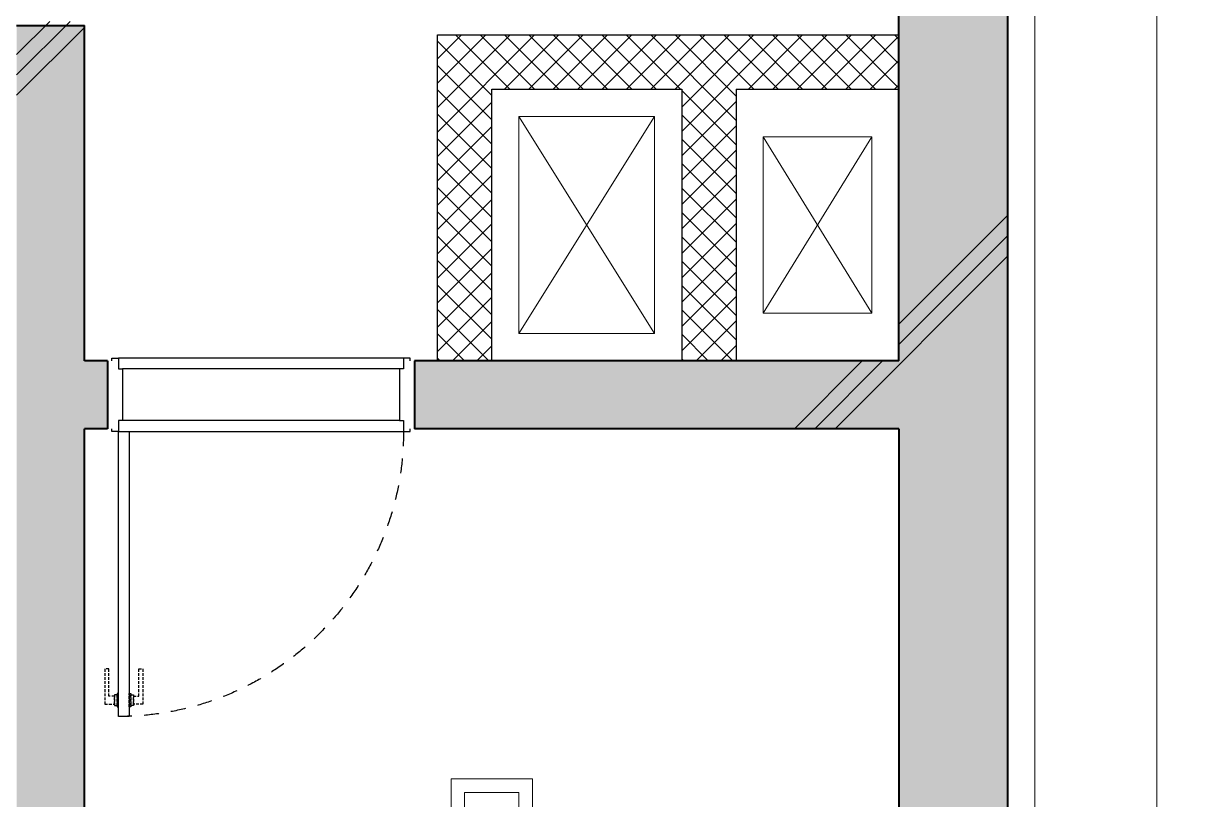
# Model space of a CAD drawing. Header units: millimetres. Extents: x 4003075 to 5615882, y 1445368 to 2591247.
# Drawn here: x 5439400 to 5443721, y 2451102 to 2453960 of the extents above; entities that cross this region are included whole.
import ezdxf

# ---------------------------------------------------------------- set-up
doc = ezdxf.new("R2010")
doc.units = ezdxf.units.MM
doc.linetypes.add('XR-평면도$0$DASHEDX2', pattern=[1.5, 1, -0.5])
doc.linetypes.add('XR-평면도$0$HID', pattern=[2, 1.1, -0.9])
for name, color, linetype, lineweight in [('XR-평면도$0$A-CNTL', 9, 'Continuous', 15), ('XR-평면도$0$A-CONC-LIN1', 9, 'Continuous', 40), ('XR-평면도$0$A-DWXM-DOOR', 9, 'Continuous', 25), ('XR-평면도$0$A-ELEV-LIN3', 9, 'Continuous', 18), ('XR-평면도$0$A-SSXS-HAND', 9, 'Continuous', 20), ('XR-평면도$0$A-WAXM-BLOC', 9, 'Continuous', 25), ('XR-평면도$0$A-XXXX-HATC', 9, 'Continuous', 18), ('XR-평면도$0$A-XXXX-OPEN', 9, 'Continuous', 15)]:
    doc.layers.add(name, color=color, linetype=linetype, lineweight=lineweight)
doc.layers.add('XR-평면도$0$A-CONC-SOLD', color=9, linetype='Continuous')

# ---------------------------------------------------------------- blocks, each defined once
blk = doc.blocks.new('XR-평면도$0$계단실(기준층)230530')
at = {"layer": 'XR-평면도$0$A-SSXS-HAND'}
for points in [[(-3341241.1, 1624710.9), (-3341241.1, 1623370.6), (-3340941.1, 1623370.6), (-3340941.1, 1627480.6), (-3341241.1, 1627480.6), (-3341241.1, 1624710.9)], [(-3341191.1, 1624687.2), (-3341191.1, 1623420.6), (-3340991.1, 1623420.6), (-3340991.1, 1627430.6), (-3341191.1, 1627430.6), (-3341191.1, 1624687.2)]]:
    blk.add_lwpolyline(points, dxfattribs=at)
blk = doc.blocks.new('XR-평면도$0$중심선(210216)')
at = {"layer": 'XR-평면도$0$A-CNTL', "ltscale": 300}
blk.add_lwpolyline([(121000, 206000), (121000, -10000)], dxfattribs=at)
blk = doc.blocks.new('XR-평면도$0$도어250(1100)')
at = {"layer": 'XR-평면도$0$A-DWXM-DOOR'}
blk.add_lwpolyline([(65, 0), (65, 1050), (25, 1050), (25, 0)], close=True, dxfattribs=at)
at = {"layer": 'XR-평면도$0$A-DWXM-DOOR', "color": 9, "linetype": 'XR-평면도$0$DASHEDX2', "ltscale": 10}
for points in [[(-25, 1005), (10, 1005), (10, 975), (-10, 975), (-10, 875), (-25, 875)], [(20, 1010), (20, 970), (10, 970), (10, 1010)], [(20, 965), (20, 1015), (25, 1015), (25, 965)], [(70, 965), (70, 1015), (65, 1015), (65, 965)], [(70, 1010), (70, 970), (80, 970), (80, 1010)], [(115, 1005), (80, 1005), (80, 975), (100, 975), (100, 875), (115, 875)]]:
    blk.add_lwpolyline(points, close=True, dxfattribs=at)
at = {"layer": 'XR-평면도$0$A-DWXM-DOOR', "color": 0}
for points in [[(0, -260), (0, -270), (25, -270), (25, -230), (40, -230), (40, -40), (25, -40), (25, 0), (0, 0), (0, -10)], [(1100, -260), (1100, -270), (1075, -270), (1075, -230), (1060, -230), (1060, -40), (1075, -40), (1075, 0), (1100, 0), (1100, -10)]]:
    blk.add_lwpolyline(points, dxfattribs=at)
at = {"layer": 'XR-평면도$0$A-DWXM-DOOR', "color": 9}
for points in [[(25, 0), (1075, 0)], [(1060, -40), (40, -40)], [(1060, -230), (40, -230)], [(1075, -270), (25, -270)]]:
    blk.add_lwpolyline(points, dxfattribs=at)
at = {"layer": 'XR-평면도$0$A-DWXM-DOOR', "color": 1, "linetype": 'XR-평면도$0$HID', "ltscale": 50}
blk.add_arc((25, 0), 1050, 0, 90, dxfattribs=at)
blk = doc.blocks.new('XR-평면도$0$CORE_02_05_B2 3F에서8F (230330)')
at = {"layer": 'XR-평면도$0$A-CONC-SOLD'}
h = blk.add_hatch(dxfattribs=at)
h.set_pattern_fill('CONC', color=256, scale=100)
h.set_pattern_definition([(45, (-237243, -745220.6), (-2121.32, 2121.32), []), (45, (-237243, -745145.6), (-2121.32, 2121.32), []), (45, (-237243, -745070.6), (-2121.32, 2121.32), [])])
h.paths.add_polyline_path([(9500, 12000), (9500, 11800), (9900, 11800), (9900, 12400), (5800, 12400), (5800, 12000)], flags=17)
h.paths.add_polyline_path([(2250, 3450), (2250, 6825), (1900, 6825), (1900, 6575), (2000, 6575), (2000, 3450), (400, 3450), (400, 6575), (1285, 6575), (1285, 6825), (400, 6825), (400, 8250), (775, 8250), (775, 8500), (400, 8500), (400, 12000), (1900, 12000), (1900, 8500), (1375, 8500), (1375, 8250), (4250, 8250), (4250, 9200), (4000, 9200), (4000, 8500), (2150, 8500), (2150, 12000), (4000, 12000), (4000, 9800), (4250, 9800), (4250, 12000), (4700, 12000), (4700, 12400), (0, 12400), (0, 0), (9900, 0), (9900, 10685), (9500, 10685), (9500, 10000), (6250, 10000), (6250, 9600), (6500, 9600), (6500, 9750), (9500, 9750), (9500, 7250), (7700, 7250), (7700, 7000), (9500, 7000), (9500, 400), (6500, 400), (6500, 7000), (6600, 7000), (6600, 7250), (6500, 7250), (6500, 8500), (6250, 8500), (6250, 3450), (5800, 3450), (5800, 3200), (6250, 3200), (6250, 400), (3500, 400), (3500, 1400), (3250, 1400), (3250, 400), (400, 400), (400, 3200), (3250, 3200), (3250, 2700), (3500, 2700), (3500, 3200), (4700, 3200), (4700, 3450)])
at = {"layer": 'XR-평면도$0$A-XXXX-HATC'}
h = blk.add_hatch(color=253, dxfattribs=at)
h.dxf.hatch_style = 1
h.paths.add_polyline_path([(0, 12400), (0, 0), (9900, 0), (9900, 10685), (9500, 10685), (9500, 10000), (6250, 10000), (6250, 9615), (6500, 9615), (6500, 9750), (9500, 9750), (9500, 7250), (7715, 7250), (7715, 7000), (9500, 7000), (9500, 400), (6500, 400), (6500, 7000), (6585, 7000), (6585, 7250), (6500, 7250), (6500, 8485), (6250, 8485), (6250, 3450), (5815, 3450), (5815, 3200), (6250, 3200), (6250, 400), (3500, 400), (3500, 1200), (3250, 1200), (3250, 400), (400, 400), (400, 3200), (3250, 3200), (3250, 2500), (3500, 2500), (3500, 3200), (4685, 3200), (4685, 3450), (400, 3450), (400, 6575), (1285, 6575), (1285, 6825), (400, 6825), (400, 8250), (760, 8250), (760, 8500), (400, 8500), (400, 12000), (1900, 12000), (1900, 8500), (1390, 8500), (1390, 8250), (4250, 8250), (4250, 9185), (4000, 9185), (4000, 8500), (2150, 8500), (2150, 12000), (4000, 12000), (4000, 9815), (4250, 9815), (4250, 12000), (4685, 12000), (4685, 12400)])
h.paths.add_polyline_path([(5815, 12400), (5815, 12000), (9500, 12000), (9500, 11815), (9900, 11815), (9900, 12400)])
h.paths.add_polyline_path([(2250, 3450), (2250, 6825), (1915, 6825), (1915, 6575), (2000, 6575), (2000, 3450)])
h = blk.add_hatch(dxfattribs=at)
h.set_pattern_fill('ANSI37', color=256, scale=20, style=0)
h.set_pattern_definition([(45, (0, 12400), (-44.90128, 44.90128), []), (135, (0, 12400), (-44.90128, -44.90128), [])])
h.paths.add_polyline_path([(7800, 7250), (7800, 8450), (9500, 8450), (9500, 8350), (7900, 8350), (7900, 7250)])
h.paths.add_polyline_path([(7900, 7250), (7900, 8350), (9500, 8350), (9500, 8250), (8900, 8250), (8900, 7250), (8700, 7250), (8700, 8250), (8000, 8250), (8000, 7250)])
at = {"layer": 'XR-평면도$0$A-CONC-LIN1'}
for p, q in [((6250, 8485), (6500, 8485)), ((6585, 7250), (6585, 7000)), ((7715, 7250), (7715, 7000))]:
    blk.add_line(p, q, dxfattribs=at)
for points in [[(9900, 10685), (9900, 0), (0, 0), (0, 12400), (4685, 12400)], [(9500, 7250), (9500, 9750), (6500, 9750)], [(6500, 7250), (6500, 8485)], [(6585, 7250), (6500, 7250)], [(9500, 7250), (7715, 7250)], [(9500, 7000), (9500, 400), (6500, 400), (6500, 7000)], [(6585, 7000), (6500, 7000)], [(9500, 7000), (7715, 7000)]]:
    blk.add_lwpolyline(points, dxfattribs=at)
at = {"layer": 'XR-평면도$0$A-WAXM-BLOC', "ltscale": 50}
for points in [[(7800, 7250), (7800, 8450), (9500, 8450)], [(8000, 7250), (8000, 8250), (8700, 8250)], [(8700, 8250), (8700, 7250)], [(8900, 8250), (9500, 8250)], [(8900, 8250), (8900, 7250)]]:
    blk.add_lwpolyline(points, dxfattribs=at)
at = {"layer": 'XR-평면도$0$A-XXXX-OPEN', "ltscale": 20}
for p, q in [((8100, 7350), (8600, 8150)), ((8100, 8150), (8600, 7350)), ((9000, 8075), (9400, 7425)), ((9000, 7425), (9400, 8075))]:
    blk.add_line(p, q, dxfattribs=at)
for points in [[(8100, 8150), (8600, 8150), (8600, 7350), (8100, 7350)], [(9000, 8075), (9400, 8075), (9400, 7425), (9000, 7425)]]:
    blk.add_lwpolyline(points, close=True, dxfattribs=at)
at = {"xscale": -1, "rotation": 180}
blk.add_blockref('XR-평면도$0$도어250(1100)', (6600, 6990), dxfattribs=at)

msp = doc.modelspace()

# ---------------------------------------------------------------- linework, layer by layer
at = {"layer": 'XR-평면도$0$A-ELEV-LIN3'}
for points in [[(5363175, 2444567.6), (5364575, 2444567.6), (5364575, 2445467.6), (5377025, 2445467.6), (5377025, 2444867.6), (5378125, 2444867.6), (5378125, 2446367.6), (5377025, 2446367.6), (5377025, 2457867.6), (5433125, 2457867.6), (5433125, 2446367.6), (5432025, 2446367.6), (5432025, 2444867.6), (5433125, 2444867.6), (5433125, 2445467.6), (5443025, 2445467.6), (5443025, 2444867.6), (5444125, 2444867.6), (5444125, 2446367.6), (5443025, 2446367.6), (5443025, 2457867.6), (5483675, 2457867.6)], [(5363175, 2445967.6), (5363175, 2444567.6), (5364575, 2444567.6), (5364575, 2445467.6), (5377025, 2445467.6), (5377025, 2444867.6), (5378125, 2444867.6), (5378125, 2446367.6), (5377025, 2446367.6), (5377025, 2457867.6), (5433125, 2457867.6), (5433125, 2446367.6), (5432025, 2446367.6), (5432025, 2444867.6), (5433125, 2444867.6), (5433125, 2445467.6), (5443025, 2445467.6), (5443025, 2444867.6), (5444125, 2444867.6), (5444125, 2446367.6), (5443025, 2446367.6), (5443025, 2457867.6), (5483675, 2457867.6)], [(5363175, 2445967.6), (5363175, 2444567.6), (5364575, 2444567.6), (5364575, 2445467.6), (5377025, 2445467.6), (5377025, 2444867.6), (5378125, 2444867.6), (5378125, 2446367.6), (5377025, 2446367.6), (5377025, 2457867.6), (5433125, 2457867.6), (5433125, 2446367.6), (5432025, 2446367.6), (5432025, 2444867.6), (5433125, 2444867.6), (5433125, 2445467.6), (5443025, 2445467.6), (5443025, 2444867.6), (5444125, 2444867.6), (5444125, 2446367.6), (5443025, 2446367.6), (5443025, 2457867.6), (5483675, 2457867.6)], [(5363075, 2444467.6), (5364675, 2444467.6), (5364675, 2445367.6), (5376925, 2445367.6), (5376925, 2444767.6), (5378225, 2444767.6), (5378225, 2446467.6), (5377125, 2446467.6), (5377125, 2457767.6), (5433025, 2457767.6), (5433025, 2446467.6), (5431925, 2446467.6), (5431925, 2444767.6), (5433225, 2444767.6), (5433225, 2445367.6), (5442925, 2445367.6), (5442925, 2444767.6), (5444225, 2444767.6), (5444225, 2446467.6), (5443125, 2446467.6), (5443125, 2457767.6), (5483575, 2457767.6)], [(5363075, 2444467.6), (5364675, 2444467.6), (5364675, 2445367.6), (5376925, 2445367.6), (5376925, 2444767.6), (5378225, 2444767.6), (5378225, 2446467.6), (5377125, 2446467.6), (5377125, 2457767.6), (5433025, 2457767.6), (5433025, 2446467.6), (5431925, 2446467.6), (5431925, 2444767.6), (5433225, 2444767.6), (5433225, 2445367.6), (5442925, 2445367.6), (5442925, 2444767.6), (5444225, 2444767.6), (5444225, 2446467.6), (5443125, 2446467.6), (5443125, 2457767.6), (5483575, 2457767.6)], [(5363075, 2444467.6), (5364675, 2444467.6), (5364675, 2445367.6), (5376925, 2445367.6), (5376925, 2444767.6), (5378225, 2444767.6), (5378225, 2446467.6), (5377125, 2446467.6), (5377125, 2457767.6), (5433025, 2457767.6), (5433025, 2446467.6), (5431925, 2446467.6), (5431925, 2444767.6), (5433225, 2444767.6), (5433225, 2445367.6), (5442925, 2445367.6), (5442925, 2444767.6), (5444225, 2444767.6), (5444225, 2446467.6), (5443125, 2446467.6), (5443125, 2457767.6), (5483575, 2457767.6)]]:
    msp.add_lwpolyline(points, dxfattribs=at)

# ---------------------------------------------------------------- block references
for name, p in [('XR-평면도$0$계단실(기준층)230530', (8782216.1, 823697)), ('XR-평면도$0$계단실(기준층)230530', (8782216.1, 823697)), ('XR-평면도$0$계단실(기준층)230530', (8782216.1, 823697)), ('XR-평면도$0$CORE_02_05_B2 3F에서8F (230330)', (5433125, 2445467.6)), ('XR-평면도$0$CORE_02_05_B2 3F에서8F (230330)', (5433125, 2445467.6)), ('XR-평면도$0$CORE_02_05_B2 3F에서8F (230330)', (5433125, 2445467.6))]:
    msp.add_blockref(name, p)
at = {"layer": 'XR-평면도$0$A-CNTL'}
msp.add_blockref('XR-평면도$0$중심선(210216)', (5322575, 2339367.6), dxfattribs=at)

doc.saveas('drawing.dxf')
